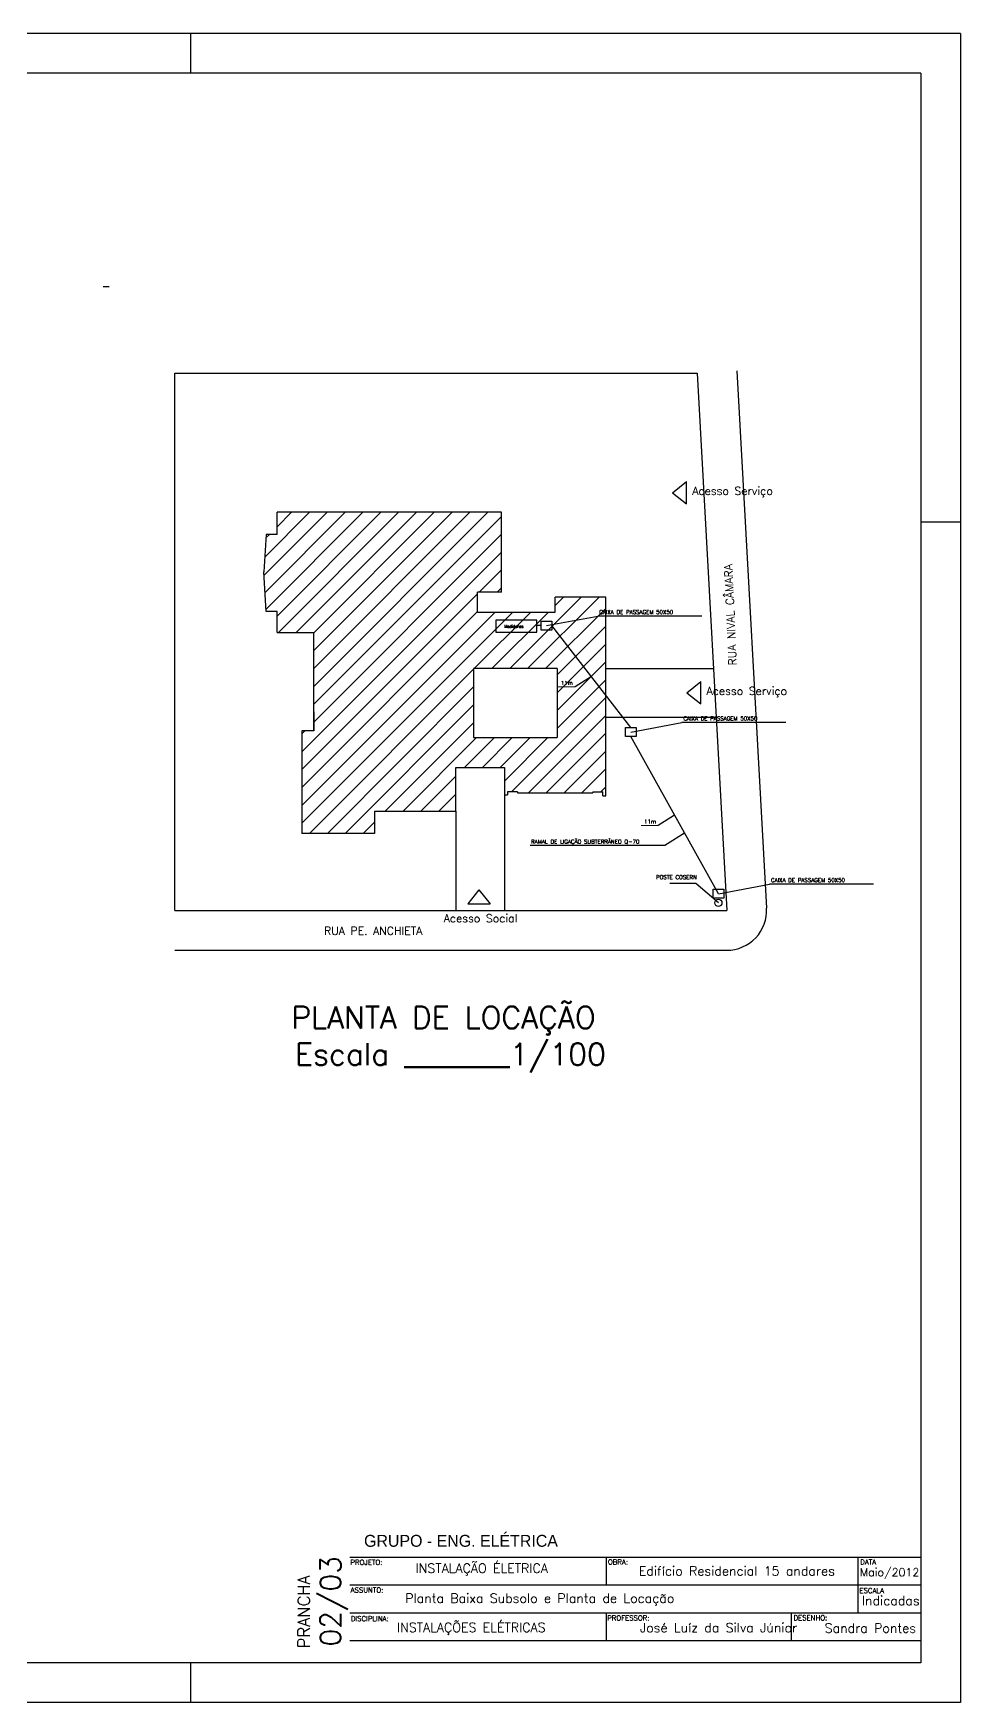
# Model space of a CAD drawing. Header units: millimetres. Extents: x 178 to 457, y 838 to 920.
# Drawn here: x 365.82 to 389.17, y 864.07 to 906.07 of the extents above; entities that cross this region are included whole.
import ezdxf

# ---------------------------------------------------------------- set-up
doc = ezdxf.new("R2010")
doc.units = ezdxf.units.MM
for name, color, linetype in [('Alvenaria', 7, 'Continuous'), ('Esquadrias', 5, 'Continuous'), ('MEDICAO', 4, 'Continuous'), ('Paredebaix', 4, 'Continuous'), ('Piso', 1, 'Continuous'), ('SITUACAO', 2, 'Continuous'), ('Texto', 2, 'Continuous'), ('TEXTO-GERAL', 3, 'Continuous'), ('VISTAS', 2, 'Continuous')]:
    doc.layers.add(name, color=color, linetype=linetype)
doc.layers.add('ELE - Eletrodutos', color=51, linetype='Continuous', lineweight=5)
doc.styles.add('ROMANS', font='ROMANS.SHX', dxfattribs={"height": 0.05})
doc.styles.add('STYLE3', font='', dxfattribs={"height": 0.25})
doc.styles.add('STYLE4', font='romans.shx')
doc.styles.get('STYLE3').set_extended_font_data('AvantGarde Bk BT')

msp = doc.modelspace()

# ---------------------------------------------------------------- hatches: boundary and pattern name
at = {"layer": 'MEDICAO'}
h = msp.add_hatch(dxfattribs=at)
h.set_pattern_fill('ANGLE', color=256)
h.set_pattern_definition([(0, (1.844, 0), (0, 6.985), [5.08, -1.905]), (90, (1.844, 0), (-6.985, 4e-16), [5.08, -1.905])])
h.paths.add_polyline_path([(379.8995495, 886.6556043, 1), (379.9463194, 886.6556043, 1)])
at = {"layer": 'Piso'}
h = msp.add_hatch(dxfattribs=at)
h.set_pattern_fill('LINE', color=256, scale=0.1, angle=45, style=0)
h.set_pattern_definition([(45, (118.7405, 461.27856), (-0.2245064, 0.2245064), [])])
h.paths.add_polyline_path([(372.8834866, 888.5189465), (372.5834866, 888.5189465), (372.5834866, 885.9389465), (374.4084866, 885.9389465), (374.4084866, 886.4989465), (376.4584866, 886.4989465), (376.4584866, 887.5989465), (377.6834866, 887.5989465), (377.6834866, 887.0089465), (377.6834866, 886.9089465), (377.7584866, 886.9089465), (377.7584866, 886.9839465), (378.0084866, 886.9839465), (378.0084866, 886.9589465), (379.9084866, 886.9589465), (379.9084866, 886.9839465), (380.1584866, 886.9839465), (380.1584866, 886.8839465), (380.2334866, 886.8839465), (380.2334866, 891.8839465), (378.9584866, 891.8839465), (378.9584866, 891.5089465), (377.6584866, 891.5089465), (377.0084866, 891.5089465), (377.0084866, 892.0089465), (377.6084866, 892.0089465), (377.6084866, 892.0839465), (377.6084866, 894.0189465), (371.9584866, 894.0189465), (371.9584866, 893.4589465), (371.6834866, 893.4589465), (371.6234866, 892.5189465), (371.6873164, 891.5189465), (371.9584866, 891.5189465), (371.9584866, 890.9939465), (372.8834866, 890.9939465)])
h.paths.add_polyline_path([(376.9084866, 890.0839465), (379.0084866, 890.0839465), (379.0084866, 888.3489465), (376.9084866, 888.3489465)], flags=16)

# ---------------------------------------------------------------- linework, layer by layer
at = {"layer": 'Alvenaria'}
for p, q in [((388.168542, 905.0679574), (332.268542, 905.0679574)), ((388.168542, 905.0679574), (388.168542, 865.0679574)), ((367.5849687, 899.7005655), (367.7349687, 899.7005655)), ((388.168542, 865.0679574), (332.268542, 865.0679574))]:
    msp.add_line(p, q, dxfattribs=at)
at = {"layer": 'ELE - Eletrodutos'}
for p, q in [((379.4607111, 889.6253766), (379.0336578, 889.6253766)), ((381.5558293, 886.1396527), (381.128776, 886.1396527))]:
    msp.add_line(p, q, dxfattribs=at)
at = {"layer": 'Esquadrias'}
for p, q in [((373.7895588, 867.7288893), (380.2445501, 867.7288893)), ((380.2445501, 867.7288893), (388.168542, 867.7288893)), ((380.2445501, 867.7288893), (380.2445501, 867.0288893)), ((386.5779078, 867.7288893), (386.5779078, 866.3288893)), ((373.7895588, 867.0288893), (388.168542, 867.0288893)), ((373.7895588, 866.3288893), (388.168542, 866.3288893)), ((380.2445501, 866.3288893), (380.2445501, 865.6288893)), ((384.8999068, 866.3288893), (384.8999068, 865.6288893)), ((373.7895588, 865.6288893), (388.168542, 865.6288893))]:
    msp.add_line(p, q, dxfattribs=at)
at = {"layer": 'Paredebaix'}
for p, q in [((389.168542, 906.0679574), (329.768542, 906.0679574)), ((369.778542, 906.0679574), (369.778542, 905.0679574)), ((389.168542, 906.0679574), (389.168542, 864.0679574)), ((383.5319515, 897.5743347), (384.2819515, 884.0543347)), ((369.3834866, 883.9989465), (369.3834866, 897.5189465)), ((369.3834866, 897.5189465), (382.5334866, 897.5189465)), ((382.5334866, 897.5189465), (383.2834866, 883.9989465)), ((381.9161231, 894.5115942), (382.2692497, 894.7915301)), ((382.2692497, 894.2316584), (382.2692497, 894.7915301)), ((381.9161231, 894.5115942), (382.2692497, 894.2316584)), ((377.6084866, 894.0189465), (371.9584866, 894.0189465)), ((371.9584866, 893.4589465), (371.9584866, 894.0189465)), ((377.6084866, 892.0839465), (377.6084866, 894.0189465)), ((389.168542, 893.7679574), (388.168542, 893.7679574)), ((371.6834866, 893.4589465), (371.6234866, 892.5189465)), ((371.9584866, 893.4589465), (371.6834866, 893.4589465)), ((371.6873164, 891.5189465), (371.6234866, 892.5189465)), ((377.6084866, 892.0089465), (377.6084866, 892.0839465)), ((377.0084866, 891.5089465), (377.0084866, 892.0089465)), ((377.6084866, 892.0089465), (377.0084866, 892.0089465)), ((380.2334866, 891.8839465), (378.9584866, 891.8839465)), ((378.9584866, 891.5089465), (378.9584866, 891.8839465)), ((380.2334866, 886.8839465), (380.2334866, 891.8839465)), ((371.9584866, 891.5189465), (371.6873164, 891.5189465)), ((371.9584866, 890.9939465), (371.9584866, 891.5189465)), ((377.0084866, 891.5089465), (377.6584866, 891.5089465)), ((378.4982262, 891.3013119), (377.4628239, 891.3013119)), ((377.4628239, 891.3013119), (377.4628239, 891.2666732)), ((377.4628239, 891.2666732), (377.4628239, 891.0044101)), ((377.6584866, 891.5089465), (378.9584866, 891.5089465)), ((378.4982262, 891.0044101), (378.4982262, 891.3013119)), ((371.9584866, 890.9939465), (372.8834866, 890.9939465)), ((372.8834866, 888.5189465), (372.8834866, 890.9939465)), ((377.4628239, 891.0044101), (378.4982262, 891.0044101)), ((378.6112903, 891.1669327), (378.4982262, 891.1669327)), ((380.8655941, 888.60305), (378.8806283, 891.1669327)), ((379.0084866, 890.0839465), (376.9084866, 890.0839465)), ((376.9084866, 890.0839465), (376.9084866, 888.3489465)), ((379.0084866, 890.0839465), (379.0084866, 888.3489465)), ((380.2334866, 890.0839465), (382.9459312, 890.0839465)), ((382.2749985, 889.4782549), (382.6281251, 889.7581907)), ((382.6281251, 889.198319), (382.6281251, 889.7581907)), ((382.2749985, 889.4782549), (382.6281251, 889.198319)), ((372.8834866, 889.0014465), (372.8834866, 888.5189465)), ((380.2334866, 888.8589465), (383.013886, 888.8589465)), ((372.8834866, 888.5189465), (372.5834866, 888.5189465)), ((372.5834866, 888.5189465), (372.5834866, 885.9389465)), ((376.9084866, 888.3489465), (379.0084866, 888.3489465)), ((383.0708646, 884.4220342), (380.8655941, 888.3765005)), ((376.4584866, 887.5989465), (377.6834866, 887.5989465)), ((376.4584866, 886.4989465), (376.4584866, 887.5989465)), ((376.4584866, 887.5989465), (377.6834866, 887.5989465)), ((377.6834866, 887.5989465), (377.6834866, 887.0089465)), ((377.6834866, 887.0089465), (377.6834866, 886.9089465)), ((377.6834866, 886.9089465), (377.7584866, 886.9089465)), ((377.6834866, 886.9089465), (377.6834866, 883.9989465)), ((378.0084866, 886.9839465), (377.7584866, 886.9839465)), ((377.7584866, 886.9839465), (377.7584866, 886.9089465)), ((378.0084866, 886.9839465), (378.0084866, 886.9589465)), ((378.0084866, 886.9589465), (379.9084866, 886.9589465)), ((379.9084866, 886.9839465), (380.1584866, 886.9839465)), ((379.9084866, 886.9839465), (379.9084866, 886.9589465)), ((380.1584866, 886.8839465), (380.1584866, 886.9839465)), ((380.1584866, 886.8839465), (380.2334866, 886.8839465)), ((374.4084866, 886.4989465), (374.4084866, 886.0489465)), ((374.4084866, 886.4989465), (374.4084866, 885.9389465)), ((374.4084866, 886.4989465), (376.4584866, 886.4989465)), ((376.4584866, 886.4989465), (376.4584866, 883.9989465)), ((374.4084866, 885.9389465), (372.5834866, 885.9389465)), ((377.0406839, 884.51592), (376.7607481, 884.1627934)), ((376.7607481, 884.1627934), (377.3206198, 884.1627934)), ((377.0406839, 884.51592), (377.3206198, 884.1627934)), ((369.3834866, 883.9989465), (383.2834866, 883.9989465)), ((369.3834866, 882.9989465), (383.2834866, 882.9989465)), ((369.778542, 865.0679574), (369.778542, 864.0679574)), ((389.168542, 864.0679574), (348.418542, 864.0679574))]:
    msp.add_line(p, q, dxfattribs=at)
for points in [[(378.6112903, 891.2802074), (378.8806283, 891.2802074), (378.8806283, 891.0536579), (378.6112903, 891.0536579)], [(380.7309251, 888.60305), (381.0002631, 888.6030499), (381.0002631, 888.3765005), (380.7309251, 888.3765005)], [(382.9361956, 884.5353091), (383.2055336, 884.5353091), (383.2055336, 884.3087596), (382.9361956, 884.3087596)]]:
    msp.add_lwpolyline(points, close=True, dxfattribs=at)
msp.add_arc((383.2834866, 883.9989465), 1, 270, 3.17513586, dxfattribs=at)
at = {"layer": 'SITUACAO'}
for p, q in [((379.8731112, 889.8849913), (379.4607111, 889.6253766)), ((381.9682294, 886.3992674), (381.5558293, 886.1396527)), ((382.2208325, 885.9463023), (381.723113, 885.6329772)), ((381.723113, 885.6329772), (378.3309702, 885.6329772))]:
    msp.add_line(p, q, dxfattribs=at)
msp.add_circle((383.0704368, 884.1908891), 0.0901294, dxfattribs=at)
at = {"layer": 'TEXTO-GERAL', "color": 2}
for p, q in [((378.7459593, 891.1669327), (380.0311358, 891.4062409)), ((382.6518995, 891.4062409), (380.0311358, 891.4062409)), ((380.8655941, 888.4897751), (382.1507706, 888.7290833)), ((384.7715343, 888.7290833), (382.1507706, 888.7290833)), ((382.5024819, 884.679841), (381.8463492, 884.679841)), ((383.0704368, 884.1908891), (382.5024819, 884.679841)), ((383.0708646, 884.4220342), (384.3560411, 884.6613425)), ((386.9768048, 884.6613425), (384.3560411, 884.6613425))]:
    msp.add_line(p, q, dxfattribs=at)

# ---------------------------------------------------------------- texts
at = {"layer": 'SITUACAO', "style": 'ROMANS'}
for s, p in [('11m', (379.1050618, 889.6730732)), ('11m', (381.2001799, 886.1873492)), ('RAMAL DE LIGAÇÃO SUBTERRÂNEO Q-70', (378.3543912, 885.6806738))]:
    msp.add_text(s, height=0.1, dxfattribs=at).set_placement(p)
at = {"layer": 'Texto', "style": 'STYLE4'}
for s, height, p in [('Acesso Serviço', 0.20131719, (382.4127687, 894.4546233)), ('Medidores', 0.07274307, (377.6776361, 891.1103539)), ('Acesso Serviço', 0.20131719, (382.7716441, 889.4212839)), ('Acesso Social', 0.20131719, (376.1544169, 883.7019892)), ('RUA PE. ANCHIETA', 0.20131719, (373.1422363, 883.3871444)), ('PLANTA DE LOCAÇÃO', 0.553320012, (372.3202885, 881.0307623)), ('Escala _______1/100', 0.553320012, (372.4118296, 880.1055469)), ('PROJETO:', 0.12777967, (373.806173, 867.5342202)), ('INSTALAÇÃO ÉLETRICA', 0.232150787, (375.4456284, 867.3325248)), ('OBRA:', 0.12777967, (380.2901149, 867.5422734)), ('Edifício Residencial 15 andares', 0.232150787, (381.0672286, 867.264383)), ('DATA', 0.12777967, (386.6414755, 867.5428828)), ('Maio/2012', 0.20256379, (386.6324262, 867.2463238)), ('ASSUNTO:', 0.12777967, (373.8126602, 866.8354365)), ('ESCALA', 0.12777967, (386.6211731, 866.8226067)), ('Planta Baixa Subsolo e Planta de Locação', 0.232150787, (375.1860887, 866.5785863)), ('Indicadas', 0.23215079, (386.6821527, 866.5186107)), ('DISCIPLINA:', 0.12777967, (373.8174056, 866.1159123)), ('INSTALAÇÕES ELÉTRICAS', 0.232150787, (374.9781541, 865.8434904)), ('PROFESSOR:', 0.12777967, (380.2713339, 866.1338795)), ('José Luíz da Silva Júnior', 0.232150787, (381.0937743, 865.8365095)), ('DESENHO:', 0.12777967, (384.9620728, 866.1370456)), ('Sandra Pontes', 0.232150787, (385.7460527, 865.8257263))]:
    msp.add_text(s, height=height, dxfattribs=at).set_placement(p)
for s, height, rotation, p in [('RUA NIVAL CÂMARA', 0.20131719, 92.51377962, (383.5282974, 890.1670585)), ('02/03', 0.52, 90, (373.5680496, 865.4810494)), ('PRANCHA', 0.3, 90, (372.7837292, 865.436384))]:
    msp.add_text(s, height=height, rotation=rotation, dxfattribs=at).set_placement(p)
at = {"layer": 'TEXTO-GERAL', "style": 'ROMANS'}
for s, p in [('CAIXA DE PASSAGEM 50X50', (380.0711385, 891.4583454)), ('CAIXA DE PASSAGEM 50X50', (382.1907733, 888.7811878)), ('POSTE COSERN', (381.5011864, 884.7861893)), ('CAIXA DE PASSAGEM 50X50', (384.3960438, 884.7134469))]:
    msp.add_text(s, height=0.1, dxfattribs=at).set_placement(p)
at = {"layer": 'VISTAS', "color": 0, "ltscale": 0.05, "style": 'STYLE3'}
msp.add_text('GRUPO - ENG. ELÉTRICA', height=0.3, dxfattribs=at).set_placement((374.1487619, 867.9888849))

doc.saveas('drawing.dxf')
